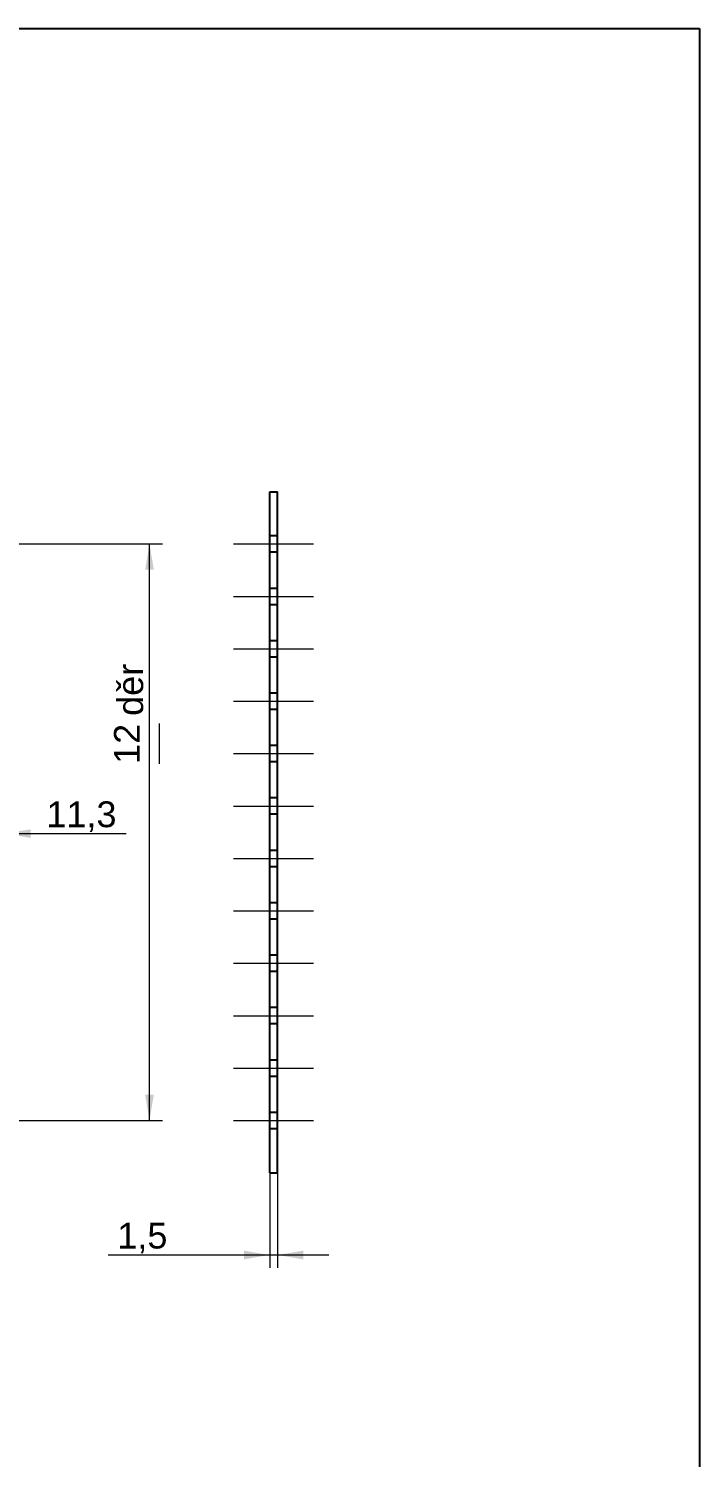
# Model space of a CAD drawing. Header units: millimetres. Extents: x 10 to 200, y 10 to 287.
# Drawn here: x 135 to 200, y 148.5 to 287 of the extents above; entities that cross this region are included whole.
import ezdxf
from ezdxf.enums import TextEntityAlignment as Align
from ezdxf.lldxf.tags import DXFTag

# ---------------------------------------------------------------- set-up
doc = ezdxf.new("R2010")
doc.units = ezdxf.units.MM
doc.layers.add('Default', color=7, linetype='Continuous')
doc.layers.add('KÁKONA_DESKA_', color=7, linetype='Continuous')
doc.styles.add('SEACAD_arial_ttf', font='arial.ttf')
tags = doc.linetypes.add('CENTER2', pattern=[28.575, 19.05, -3.175, 3.175, -3.175]).pattern_tags.tags
tags[10:11] = [DXFTag(74, 4), DXFTag(75, 0), DXFTag(340, '0'), DXFTag(46, 0.0), DXFTag(50, 0.0), DXFTag(44, 0.0), DXFTag(45, 0.0)]
tags[8:9] = [DXFTag(74, 4), DXFTag(75, 0), DXFTag(340, '0'), DXFTag(46, 0.0), DXFTag(50, 0.0), DXFTag(44, 0.0), DXFTag(45, 0.0)]
tags[6:7] = [DXFTag(74, 4), DXFTag(75, 0), DXFTag(340, '0'), DXFTag(46, 0.0), DXFTag(50, 0.0), DXFTag(44, 0.0), DXFTag(45, 0.0)]
tags[4:5] = [DXFTag(74, 4), DXFTag(75, 0), DXFTag(340, '0'), DXFTag(46, 0.0), DXFTag(50, 0.0), DXFTag(44, 0.0), DXFTag(45, 0.0)]
tags = doc.linetypes.add('HIDDEN2', pattern=[4.7625, 3.175, -1.5875]).pattern_tags.tags
tags[6:7] = [DXFTag(74, 4), DXFTag(75, 0), DXFTag(340, '0'), DXFTag(46, 0.0), DXFTag(50, 0.0), DXFTag(44, 0.0), DXFTag(45, 0.0)]
tags[4:5] = [DXFTag(74, 4), DXFTag(75, 0), DXFTag(340, '0'), DXFTag(46, 0.0), DXFTag(50, 0.0), DXFTag(44, 0.0), DXFTag(45, 0.0)]
doc.dimstyles.new('vlastni', dxfattribs={"dimtxt": 2.5, "dimasz": 2.5, "dimexe": 1.25, "dimexo": 0, "dimgap": 1.25, "dimtad": 1, "dimlfac": 2, "dimtxsty": 'SEACAD_arial_ttf', "dimblk1": '_SE_FILLED', "dimblk2": '_SE_FILLED', "dimsah": 1, "dimcen": 1.25, "dimclrd": 136, "dimclre": 136, "dimclrt": 136, "dimadec": 0, "dimazin": 0, "dimtfac": 1, "dimtmove": 0, "dimatfit": 3, "dimfxl": 0, "dimtolj": 1, "dimarcsym": 0})

# ---------------------------------------------------------------- blocks, each defined once
blk = doc.blocks.new('SEANNOT_GROUP42')
at = {"layer": 'Default', "color": 136, "linetype": 'CENTER2', "lineweight": 20}
blk.add_line((154.83, 181.16), (162.58, 181.16), dxfattribs=at)
blk = doc.blocks.new('SEANNOT_GROUP43')
at = {"layer": 'Default', "color": 136, "linetype": 'CENTER2', "lineweight": 20}
blk.add_line((154.83, 186.24), (162.58, 186.24), dxfattribs=at)
blk = doc.blocks.new('SEANNOT_GROUP44')
at = {"layer": 'Default', "color": 136, "linetype": 'CENTER2', "lineweight": 20}
blk.add_line((154.83, 191.32), (162.58, 191.32), dxfattribs=at)
blk = doc.blocks.new('SEANNOT_GROUP45')
at = {"layer": 'Default', "color": 136, "linetype": 'CENTER2', "lineweight": 20}
blk.add_line((154.83, 196.4), (162.58, 196.4), dxfattribs=at)
blk = doc.blocks.new('SEANNOT_GROUP46')
at = {"layer": 'Default', "color": 136, "linetype": 'CENTER2', "lineweight": 20}
blk.add_line((154.83, 201.48), (162.58, 201.48), dxfattribs=at)
blk = doc.blocks.new('SEANNOT_GROUP47')
at = {"layer": 'Default', "color": 136, "linetype": 'CENTER2', "lineweight": 20}
blk.add_line((154.83, 206.56), (162.58, 206.56), dxfattribs=at)
blk = doc.blocks.new('SEANNOT_GROUP48')
at = {"layer": 'Default', "color": 136, "linetype": 'CENTER2', "lineweight": 20}
blk.add_line((154.83, 211.64), (162.58, 211.64), dxfattribs=at)
blk = doc.blocks.new('SEANNOT_GROUP49')
at = {"layer": 'Default', "color": 136, "linetype": 'CENTER2', "lineweight": 20}
blk.add_line((154.83, 216.72), (162.58, 216.72), dxfattribs=at)
blk = doc.blocks.new('SEANNOT_GROUP50')
at = {"layer": 'Default', "color": 136, "linetype": 'CENTER2', "lineweight": 20}
blk.add_line((154.83, 221.8), (162.58, 221.8), dxfattribs=at)
blk = doc.blocks.new('SEANNOT_GROUP51')
at = {"layer": 'Default', "color": 136, "linetype": 'CENTER2', "lineweight": 20}
blk.add_line((154.83, 226.88), (162.58, 226.88), dxfattribs=at)
blk = doc.blocks.new('SEANNOT_GROUP52')
at = {"layer": 'Default', "color": 136, "linetype": 'CENTER2', "lineweight": 20}
blk.add_line((154.83, 231.96), (162.58, 231.96), dxfattribs=at)
blk = doc.blocks.new('SEANNOT_GROUP53')
at = {"layer": 'Default', "color": 136, "linetype": 'CENTER2', "lineweight": 20}
blk.add_line((154.83, 237.04), (162.58, 237.04), dxfattribs=at)
blk = doc.blocks.new('SE1')
at = {"layer": 'KÁKONA_DESKA_', "color": 7, "linetype": 'Continuous'}
for p, q in [((158.33, 176.1), (158.33, 242.1)), ((158.33, 242.1), (159.08, 242.1)), ((159.08, 176.1), (159.08, 242.1)), ((158.33, 176.1), (159.08, 176.1))]:
    blk.add_line(p, q, dxfattribs=at)
at = {"layer": 'KÁKONA_DESKA_', "color": 7, "linetype": 'HIDDEN2'}
for p, q in [((159.08, 237.82), (158.33, 237.82)), ((158.33, 236.27), (159.08, 236.27)), ((159.08, 232.74), (158.33, 232.74)), ((158.33, 231.19), (159.08, 231.19)), ((159.08, 227.66), (158.33, 227.66)), ((158.33, 226.11), (159.08, 226.11)), ((159.08, 222.58), (158.33, 222.58)), ((158.33, 221.03), (159.08, 221.03)), ((159.08, 217.5), (158.33, 217.5)), ((158.33, 215.95), (159.08, 215.95)), ((159.08, 212.42), (158.33, 212.42)), ((158.33, 210.87), (159.08, 210.87)), ((159.08, 207.34), (158.33, 207.34)), ((158.33, 205.79), (159.08, 205.79)), ((159.08, 202.26), (158.33, 202.26)), ((158.33, 200.71), (159.08, 200.71)), ((159.08, 197.18), (158.33, 197.18)), ((158.33, 195.63), (159.08, 195.63)), ((159.08, 192.1), (158.33, 192.1)), ((158.33, 190.55), (159.08, 190.55)), ((159.08, 187.02), (158.33, 187.02)), ((158.33, 185.47), (159.08, 185.47)), ((159.08, 181.94), (158.33, 181.94)), ((158.33, 180.39), (159.08, 180.39))]:
    blk.add_line(p, q, dxfattribs=at)
blk = doc.blocks.new('DMBLK4')
at = {"layer": 'Default', "linetype": 'Continuous', "lineweight": 20}
for points in [[(155.83, 167.7), (158.33, 168.12), (155.83, 168.54)], [(161.58, 167.7), (161.58, 168.54), (159.08, 168.12)]]:
    blk.add_hatch(color=136, dxfattribs=at).paths.add_polyline_path(points)
at = {"layer": 'Default', "color": 136, "linetype": 'Continuous', "lineweight": 20}
for p, q in [((158.33, 176.1), (158.33, 166.87)), ((159.08, 176.1), (159.08, 166.87)), ((164.08, 168.12), (142.68, 168.12))]:
    blk.add_line(p, q, dxfattribs=at)
at = {"layer": 'Default', "color": 136, "linetype": 'Continuous', "lineweight": 20, "style": 'SEACAD_arial_ttf'}
blk.add_text('1,5', height=2.5, dxfattribs=at).set_placement((143.56, 171.25), align=Align.TOP_LEFT)
blk = doc.blocks.new('_SE_FILLED')
at = {"color": 0}
blk.add_line((0, 0), (-1, 0), dxfattribs=at)
blk.add_solid([(0, 0), (-1, -0.1665), (-1, 0.1665), (0, 0)], dxfattribs=at)
blk = doc.blocks.new('DMBLK10')
at = {"layer": 'Default', "linetype": 'Continuous', "lineweight": 20}
for points in [[(124.49, 209.38), (124.49, 208.55), (126.99, 208.97)], [(135.14, 209.38), (132.64, 208.97), (135.14, 208.55)]]:
    blk.add_hatch(color=136, dxfattribs=at).paths.add_polyline_path(points)
at = {"layer": 'Default', "color": 136, "linetype": 'Continuous', "lineweight": 20}
for p, q in [((126.99, 206.56), (126.99, 210.22)), ((121.99, 208.97), (144.4, 208.97))]:
    blk.add_line(p, q, dxfattribs=at)
at = {"layer": 'Default', "color": 136, "linetype": 'Continuous', "lineweight": 20, "style": 'SEACAD_arial_ttf'}
blk.add_text('11,3', height=2.5, dxfattribs=at).set_placement((136.68, 212.09), align=Align.TOP_LEFT)
blk = doc.blocks.new('DMBLK12')
at = {"layer": 'Default', "linetype": 'Continuous', "lineweight": 20}
for points in [[(147.1, 234.54), (146.68, 237.04), (146.26, 234.54)], [(147.1, 183.66), (146.26, 183.66), (146.68, 181.16)]]:
    blk.add_hatch(color=136, dxfattribs=at).paths.add_polyline_path(points)
at = {"layer": 'Default', "color": 136, "linetype": 'Continuous', "lineweight": 20}
for p, q in [((126.99, 237.04), (147.93, 237.04)), ((146.68, 181.16), (146.68, 237.04)), ((126.99, 181.16), (147.93, 181.16))]:
    blk.add_line(p, q, dxfattribs=at)
at = {"layer": 'Default', "color": 136, "linetype": 'Continuous', "lineweight": 0}
blk.add_line((147.65, 215.72), (147.65, 219.63), dxfattribs=at)
at = {"layer": 'Default', "color": 136, "linetype": 'Continuous', "lineweight": 20, "style": 'SEACAD_arial_ttf'}
for s, p in [('děr', (143.56, 220.38)), ('12', (143.24, 215.72))]:
    blk.add_text(s, height=2.5, rotation=90, dxfattribs=at).set_placement(p, align=Align.TOP_LEFT)

msp = doc.modelspace()

# ---------------------------------------------------------------- linework, layer by layer
at = {"layer": 'Default', "color": 7, "linetype": 'Continuous'}
for p, q in [((10, 287), (200, 287)), ((200, 287), (200, 10))]:
    msp.add_line(p, q, dxfattribs=at)

# ---------------------------------------------------------------- block references
at = {"layer": 'Default'}
for name in ['SE1', 'SEANNOT_GROUP53', 'SEANNOT_GROUP52', 'SEANNOT_GROUP51', 'SEANNOT_GROUP50', 'SEANNOT_GROUP49', 'SEANNOT_GROUP48', 'SEANNOT_GROUP47', 'SEANNOT_GROUP46', 'SEANNOT_GROUP45', 'SEANNOT_GROUP44', 'SEANNOT_GROUP43', 'SEANNOT_GROUP42']:
    msp.add_blockref(name, (0, 0), dxfattribs=at)

# ---------------------------------------------------------------- dimensions: what is measured, and where the dimension line sits
at = {"layer": 'Default', "color": 136, "linetype": 'Continuous', "lineweight": 20}
dim = msp.add_linear_dim(base=(146.6804, 181.1613), p1=(126.987, 181.1613), p2=(126.987, 237.0413), angle=90, text='\\A1;\\L12,00000000\\l děr', dimstyle='vlastni', dxfattribs=at)
dim.commit()
dim.dimension.update_dxf_attribs({"geometry": 'DMBLK12', "text_midpoint": (146.6804, 220.5753), "dimtype": 161})
for base, p1, p2, picture, middle in [((132.637, 208.9652), (126.987, 206.5613), (132.637, 209.1013), 'DMBLK10', (135.8002, 208.9652)), ((158.3297, 168.12), (159.0797, 176.1013), (158.3297, 176.1013), 'DMBLK4', (149.3222, 168.12))]:
    dim = msp.add_linear_dim(base=base, p1=p1, p2=p2, text='\\A1;<>', dimstyle='vlastni', dxfattribs=at)
    dim.commit()
    dim.dimension.update_dxf_attribs({"geometry": picture, "text_midpoint": middle, "dimtype": 160})

doc.saveas('drawing.dxf')
